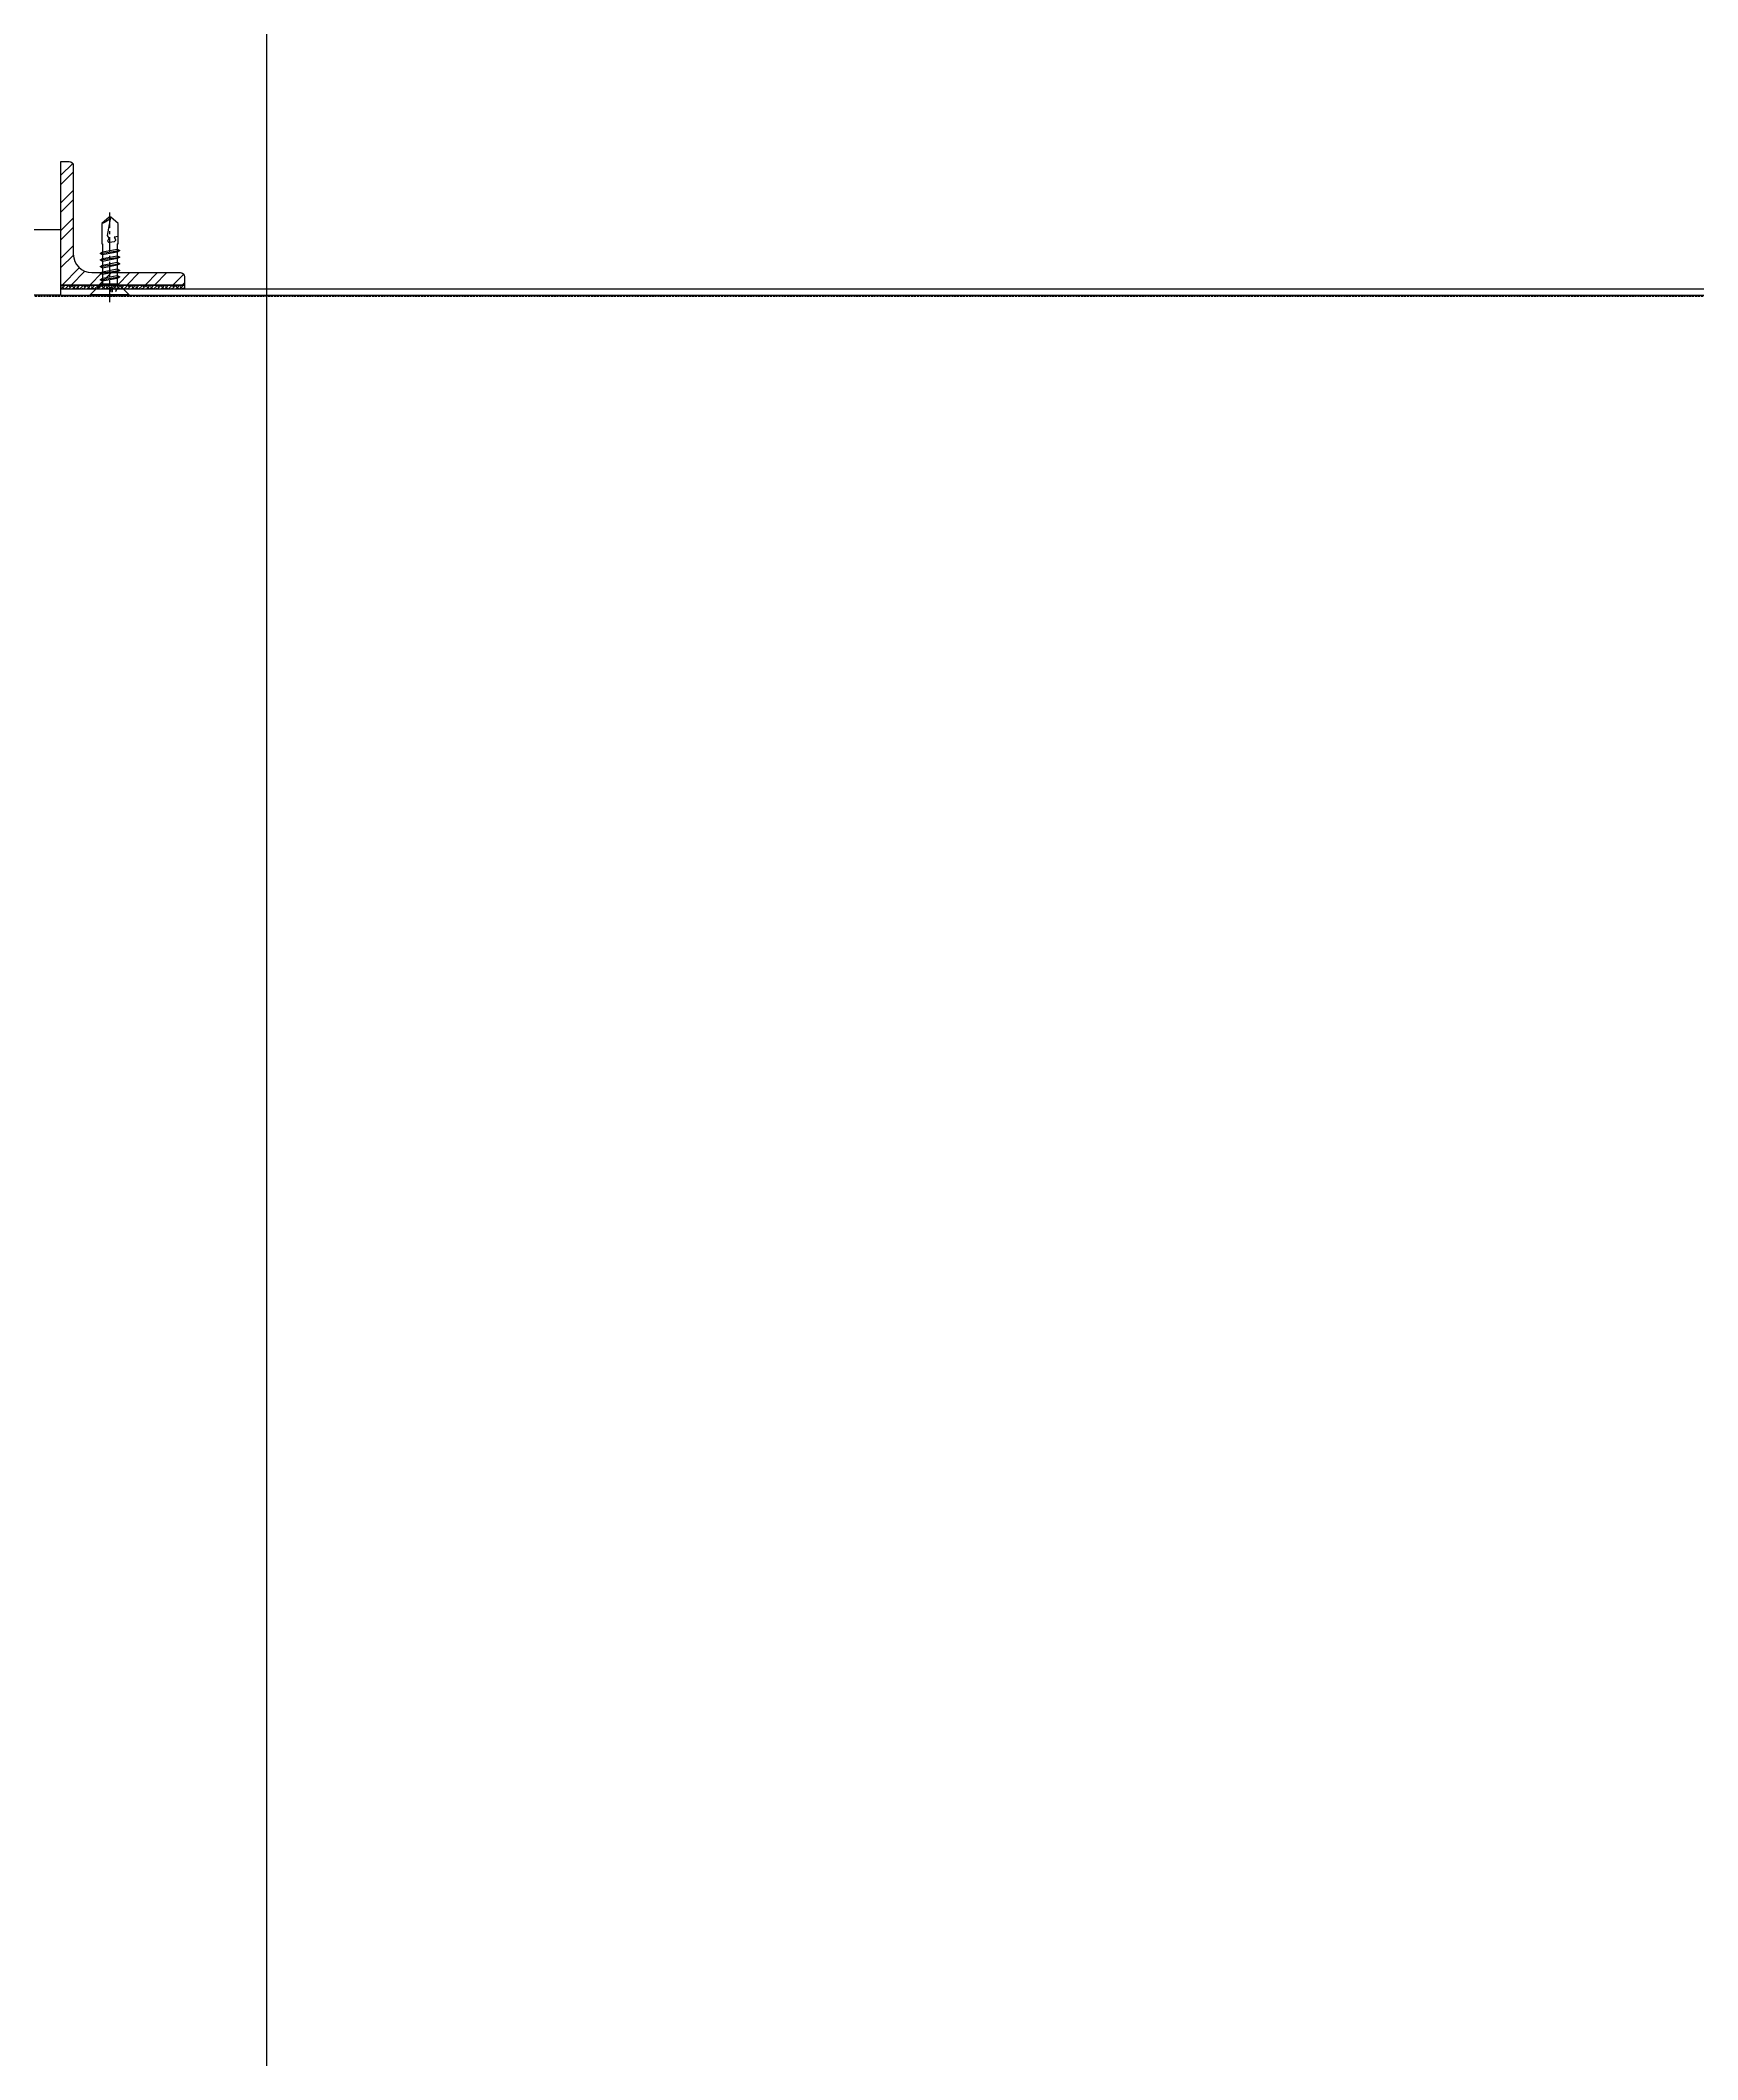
# Model space of a CAD drawing. Extents: x 220580 to 2027826, y -309201 to 71987.
# Drawn here: x 1041399.7 to 1041802.1, y -171104.7 to -170614.3 of the extents above; entities that cross this region are included whole.
import ezdxf
from ezdxf.enums import TextEntityAlignment as Align

# ---------------------------------------------------------------- set-up
doc = ezdxf.new("R2010")
doc.units = 0
for name, pattern in [('20剖面图$0$__DASH', [0.35, 0.25, -0.1]), ('20剖面图$0$DOTE', [2.4200000000000004, 2, -0.2, 0.02, -0.2]), ('CENTER', [2, 1.25, -0.25, 0.25, -0.25])]:
    doc.linetypes.add(name, pattern=pattern)
for name, color, linetype in [('!ZN1-填充-8', 8, 'Continuous'), ('!ZN3-铝板幕墙-3', 3, 'Continuous'), ('!ZN4-配件-11', 11, 'Continuous'), ('!ZN5-钢材断面-2', 2, 'Continuous'), ('11紧固件', 11, 'Continuous'), ('20剖面图$0$A-AXIS-DOTE', 14, '20剖面图$0$DOTE'), ('20剖面图$0$A-LIN-V', 9, 'Continuous'), ('20剖面图$0$建-柱-钢', 9, 'Continuous'), ('Fill', 8, 'Continuous')]:
    doc.layers.add(name, color=color, linetype=linetype)
doc.styles.add('DHTEXT-1', font='ROMANS.shx', dxfattribs={"width": 0.7, "bigfont": 'CHINESE.shx'})

# ---------------------------------------------------------------- blocks, each defined once
blk = doc.blocks.new('20250917151804')
at = {"layer": '20剖面图$0$建-柱-钢', "color": 6}
for p, q in [((-121.0000015113037, -483.9999997440027), (-8.763745427131653e-07, -484.0000001108274)), ((-1.046573743224144e-06, -500.0000006246846), (-250.0000032435637, -500.0000002712477))]:
    blk.add_line(p, q, dxfattribs=at)
at = {"layer": '20剖面图$0$建-柱-钢', "color": 6, "ltscale": 2000}
blk.add_line((-1.046573743224144e-06, -500.0000006246846), (-9.98144969344139e-07, -484.0000001107983), dxfattribs=at)
blk = doc.blocks.new('*U2070')
at = {"color": 0, "linetype": 'CENTER', "ltscale": 3}
blk.add_line((-1.638855127062568, 2.968965134506063e-13), (20.60315537000201, 2.966515921798418e-13), dxfattribs=at)
at = {"linetype": 'ByBlock', "ltscale": 10}
for p, q in [((0.2000000000000473, 4.679999999999915), (0.2000000000001041, -4.620000000000082)), ((3.780701996714244, 2.400000000000309), (4.455298003285636, -2.399999999999873)), ((5.380701996714221, 2.400000274268674), (6.055298003285612, -2.399999725731508)), ((6.980701996714197, 2.400000548537039), (7.655298003285589, -2.399999451463143)), ((8.580701996714176, 2.400000822805405), (9.255298003285567, -2.399999177194777)), ((10.18070199671415, 2.40000109707377), (10.85529800328554, -2.399998902926412)), ((12.37911330780593, -1.789998812574835), (2.799999999999965, -1.790000014990123))]:
    blk.add_line(p, q, dxfattribs=at)
for points in [[(0.2000000000001041, -4.620000000000082), (1.154631945610163e-13, -4.620000000000082), (1.77635683940025e-15, 4.679999999999915), (0.2000000000000473, 4.679999999999915), (2.80000000000007, 2.079999999999864), (2.80000000000007, 2.019999999999926), (2.799999999999956, -2.020000000000088)], [(4.103114339079868, -1.789999999999746), (3.428518332508476, 1.790000000000181), (3.780701996714244, 2.400000000000081), (4.132885660919785, 1.790000000000181), (4.807481667491404, -1.789999999999746), (4.455298003285636, -2.399999999999873)], [(5.703114339079844, -1.78999972573138), (5.028518332508453, 1.790000274268547), (5.380701996714221, 2.400000274268447), (5.732885660919761, 1.790000274268547), (6.40748166749138, -1.78999972573138), (6.055298003285612, -2.399999725731508)], [(7.303114339079821, -1.789999451463015), (6.628518332508429, 1.790000548536912), (6.980701996714197, 2.400000548536812), (7.332885660919738, 1.790000548536912), (8.007481667491357, -1.789999451463015), (7.655298003285589, -2.399999451463143)], [(8.9031143390798, -1.78999917719465), (8.228518332508408, 1.790000822805277), (8.580701996714176, 2.400000822805177), (8.932885660919716, 1.790000822805277), (9.607481667491335, -1.78999917719465), (9.255298003285567, -2.399999177194777)], [(10.50311433907977, -1.789998902926285), (9.828518332508382, 1.790001097073643), (10.18070199671415, 2.400001097073543), (10.53288566091969, 1.790001097073643), (11.20748166749131, -1.789998902926285), (10.85529800328554, -2.399998902926412)]]:
    blk.add_lwpolyline(points, close=True, dxfattribs=at)
blk.add_lwpolyline([(12.4143741038615, 1.790001184964613), (2.800000000000063, 1.790000067781377)], dxfattribs=at)
for points in [[(12.37876803610061, -1.789998373019467, -0.4142135623730951), (12.51437409670666, -1.925604433625574), (12.51437409670666, -1.993407463929112), (17.43498771318855, -1.993407463929112), (19, -0.2249860862085828), (19, 0.2249893401696905), (17.43498771318764, 1.993410717890958), (12.51437409670666, 1.993410717891413), (12.51437409670666, 1.890001184964613, -0.4142135414170628), (12.4143741038615, 1.790001184964613)], [(14.28923658521796, -1.993407463929112), (14.15465446581345, -1.026745245996176), (13.70006783590713, -1.308347583106263, -0.5304615897786895), (13.01996537693003, -1.003958735079118), (12.82794170274155, 0.08506163728137572, -0.6513157956771675), (13.39763620375697, 0.4671063739168968), (13.84998178346825, 0.1810643161583467), (14.50829240067856, 0.5673457527031811), (19, -0.2249860862085828, -0.2012259957209903), (17.43498771318764, 1.993410717890958)]]:
    blk.add_lwpolyline(points, format="xyb", dxfattribs=at)
at = {"layer": 'Defpoints', "color": 0, "ltscale": 10, "style": 'DHTEXT-1', "width": 0.7}
blk.add_text('4.8', height=1, rotation=90, dxfattribs=at).set_placement((1.855691936214973, -0.980834927692489), align=Align.CENTER)
blk = doc.blocks.new('ZN-角钢30X30X3')
at = {"layer": '!ZN1-填充-8'}
h = blk.add_hatch(dxfattribs=at)
h.set_pattern_fill('ANSI32', color=256, scale=0.5, style=0)
h.set_pattern_definition([(45, (0, 0), (-3.367596045400933, 3.367596045400933), []), (45, (2.245065, 0), (-3.367596045400933, 3.367596045400933), [])])
edge = h.paths.add_edge_path()
edge.add_line((0, 0), (-6.661338147750939e-15, 30))
edge.add_line((0, 30), (2, 30))
edge.add_arc((2, 29), 1, 360, 450, ccw=False)
edge.add_line((3, 29), (3.000000000000005, 7.5))
edge.add_arc((7.5, 7.5), 4.5, 180, 270)
edge.add_line((7.5, 3), (29, 3.000000000000005))
edge.add_arc((29, 2), 1, 360, 450, ccw=False)
edge.add_line((30, 2), (30, 0))
edge.add_line((30, 0), (0, -6.661338147750939e-15))
at = {"layer": '!ZN5-钢材断面-2'}
blk.add_lwpolyline([(0, 0), (0, 30), (2, 30, -0.4142135623730951), (3, 29), (3, 7.5, 0.4142135623730951), (7.5, 3), (29, 3, -0.4142135623730951), (30, 2), (30, 0), (0, 0)], format="xyb", dxfattribs=at)
blk = doc.blocks.new('*U2033')
at = {"layer": '!ZN5-钢材断面-2', "extrusion": (0, 0, -1), "zscale": -1, "rotation": 90}
blk.add_blockref('ZN-角钢30X30X3', (0, 0), dxfattribs=at)

msp = doc.modelspace()

# ---------------------------------------------------------------- hatches: boundary and pattern name
at = {"layer": 'Fill', "ltscale": 800}
h = msp.add_hatch(dxfattribs=at)
h.set_pattern_fill('ANSI38', color=256, scale=0.4, style=0)
h.set_pattern_definition([(45, (1041404.671606584, -170674.7133057169), (-0.4490128060534577, 0.4490128060534577), []), (135, (1041404.671606584, -170674.7133057169), (-1.347038418160373, 0.4490128060534578), [1.5875, -0.9525000000000001])])
h.paths.add_polyline_path([(1041434.671606584, -170673.713305728), (1041434.671606584, -170674.7133057169), (1041404.671606584, -170674.7133057169), (1041404.671606584, -170673.713305728)])

# ---------------------------------------------------------------- linework, layer by layer
at = {"layer": '!ZN3-铝板幕墙-3', "ltscale": 4}
for p, q in [((1041971.771612634, -170674.7133057169), (1041404.671606584, -170674.7133057169)), ((1041404.671606584, -170676.2133057169), (1041970.271612634, -170676.2133057169))]:
    msp.add_line(p, q, dxfattribs=at)
at = {"layer": '!ZN3-铝板幕墙-3', "ltscale": 800}
msp.add_line((1041404.671606584, -170676.2133057169), (1041404.671606584, -170674.7133057169), dxfattribs=at)
at = {"layer": '11紧固件', "ltscale": 800}
msp.add_lwpolyline([(1041434.671606584, -170673.713305728), (1041434.671606584, -170674.7133057169), (1041404.671606584, -170674.7133057169), (1041404.671606584, -170673.713305728), (1041434.671606584, -170673.713305728)], dxfattribs=at)
at = {"layer": '20剖面图$0$A-AXIS-DOTE', "linetype": '20剖面图$0$__DASH', "ltscale": 2}
msp.add_line((1039408.220229776, -170676.4261404323), (1042895.87390534, -170676.4261404323), dxfattribs=at)
at = {"layer": '20剖面图$0$A-LIN-V'}
msp.add_line((1041454.671606474, -177776.4261403337), (1041454.671608819, -162375.9201578737), dxfattribs=at)

# ---------------------------------------------------------------- block references
at = {"layer": '!ZN4-配件-11', "xscale": -1, "rotation": 270}
msp.add_blockref('*U2033', (1041404.671606584, -170673.713305728), dxfattribs=at)
at = {"layer": '!ZN4-配件-11', "color": 1, "rotation": 90}
msp.add_blockref('*U2070', (1041416.562541696, -170676.2133057169), dxfattribs=at)
at = {"layer": '20剖面图$0$建-柱-钢', "ltscale": 2000}
msp.add_blockref('20250917151804', (1041404.67160763, -170176.2133050922), dxfattribs=at)

doc.saveas('drawing.dxf')
